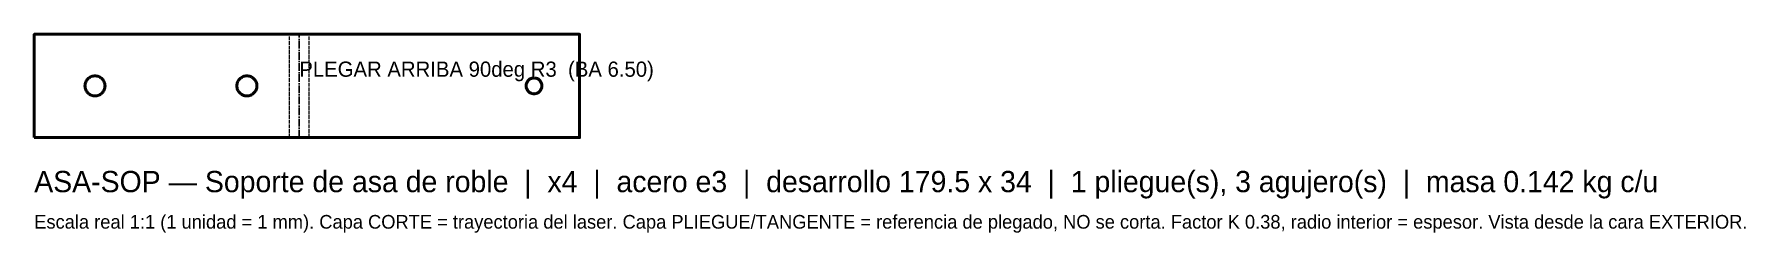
# Model space of a CAD drawing. Header units: millimetres. Extents: x 0 to 563, y -31 to 34.
import ezdxf

# ---------------------------------------------------------------- set-up
doc = ezdxf.new("R2010")
doc.units = ezdxf.units.MM
doc.linetypes.add('DASHDOT', pattern=[3.556, 2.54, -0.508, 0, -0.508])
doc.linetypes.add('DASHED', pattern=[1.524, 1.27, -0.254])
for name, color, linetype, lineweight in [('CORTE', 1, 'CONTINUOUS', 50), ('PLIEGUE', 5, 'DASHDOT', 25), ('TANGENTE', 8, 'DASHED', 13), ('TEXTO', 7, 'CONTINUOUS', 25)]:
    doc.layers.add(name, color=color, linetype=linetype, lineweight=lineweight)

msp = doc.modelspace()

# ---------------------------------------------------------------- linework, layer by layer
at = {"layer": 'CORTE'}
for points in [[(0, 0), (0, 34), (87.25, 34), (179.5, 34), (179.5, 0), (87.25, 0), (0, 0)], [(23.16, 17.96), (23.05, 18.26), (22.91, 18.56), (22.74, 18.83), (22.55, 19.09), (22.33, 19.33), (22.09, 19.55), (21.83, 19.74), (21.56, 19.91), (21.26, 20.05), (20.96, 20.16), (20.64, 20.24), (20.32, 20.28), (20, 20.3), (19.68, 20.28), (19.36, 20.24), (19.04, 20.16), (18.74, 20.05), (18.44, 19.91), (18.17, 19.74), (17.91, 19.55), (17.67, 19.33), (17.45, 19.09), (17.26, 18.83), (17.09, 18.56), (16.95, 18.26), (16.84, 17.96), (16.76, 17.64), (16.72, 17.32), (16.7, 17), (16.72, 16.68), (16.76, 16.36), (16.84, 16.04), (16.95, 15.74), (17.09, 15.44), (17.26, 15.17), (17.45, 14.91), (17.67, 14.67), (17.91, 14.45), (18.17, 14.26), (18.44, 14.09), (18.74, 13.95), (19.04, 13.84), (19.36, 13.76), (19.68, 13.72), (20, 13.7), (20.32, 13.72), (20.64, 13.76), (20.96, 13.84), (21.26, 13.95), (21.56, 14.09), (21.83, 14.26), (22.09, 14.45), (22.33, 14.67), (22.55, 14.91), (22.74, 15.17), (22.91, 15.44), (23.05, 15.74), (23.16, 16.04), (23.24, 16.36), (23.28, 16.68), (23.3, 17), (23.28, 17.32), (23.24, 17.64), (23.16, 17.96)], [(73.24, 17.64), (73.16, 17.96), (73.05, 18.26), (72.91, 18.56), (72.74, 18.83), (72.55, 19.09), (72.33, 19.33), (72.09, 19.55), (71.83, 19.74), (71.56, 19.91), (71.26, 20.05), (70.96, 20.16), (70.64, 20.24), (70.32, 20.28), (70, 20.3), (69.68, 20.28), (69.36, 20.24), (69.04, 20.16), (68.74, 20.05), (68.44, 19.91), (68.17, 19.74), (67.91, 19.55), (67.67, 19.33), (67.45, 19.09), (67.26, 18.83), (67.09, 18.56), (66.95, 18.26), (66.84, 17.96), (66.76, 17.64), (66.72, 17.32), (66.7, 17), (66.72, 16.68), (66.76, 16.36), (66.84, 16.04), (66.95, 15.74), (67.09, 15.44), (67.26, 15.17), (67.45, 14.91), (67.67, 14.67), (67.91, 14.45), (68.17, 14.26), (68.44, 14.09), (68.74, 13.95), (69.04, 13.84), (69.36, 13.76), (69.68, 13.72), (70, 13.7), (70.32, 13.72), (70.64, 13.76), (70.96, 13.84), (71.26, 13.95), (71.56, 14.09), (71.83, 14.26), (72.09, 14.45), (72.33, 14.67), (72.55, 14.91), (72.74, 15.17), (72.91, 15.44), (73.05, 15.74), (73.16, 16.04), (73.24, 16.36), (73.28, 16.68), (73.3, 17), (73.28, 17.32), (73.24, 17.64)], [(164.5, 19.6), (164.25, 19.59), (164, 19.55), (163.75, 19.49), (163.51, 19.4), (163.28, 19.29), (163.06, 19.16), (162.85, 19.01), (162.66, 18.84), (162.49, 18.65), (162.34, 18.44), (162.21, 18.23), (162.1, 17.99), (162.02, 17.75), (161.95, 17.51), (161.92, 17.25), (161.9, 17), (161.92, 16.75), (161.95, 16.49), (162.02, 16.25), (162.1, 16.01), (162.21, 15.77), (162.34, 15.56), (162.49, 15.35), (162.66, 15.16), (162.85, 14.99), (163.06, 14.84), (163.28, 14.71), (163.51, 14.6), (163.75, 14.51), (164, 14.45), (164.25, 14.41), (164.5, 14.4), (164.76, 14.41), (165.01, 14.45), (165.26, 14.51), (165.5, 14.6), (165.73, 14.71), (165.95, 14.84), (166.15, 14.99), (166.34, 15.16), (166.51, 15.35), (166.66, 15.56), (166.8, 15.77), (166.91, 16.01), (166.99, 16.25), (167.05, 16.49), (167.09, 16.75), (167.1, 17), (167.09, 17.25), (167.05, 17.51), (166.99, 17.75), (166.91, 17.99), (166.8, 18.23), (166.66, 18.44), (166.51, 18.65), (166.34, 18.84), (166.15, 19.01), (165.95, 19.16), (165.73, 19.29), (165.5, 19.4), (165.26, 19.49), (165.01, 19.55), (164.76, 19.59), (164.5, 19.6)]]:
    msp.add_lwpolyline(points, close=True, dxfattribs=at)
at = {"layer": 'PLIEGUE'}
msp.add_line((87.25, 0), (87.25, 34), dxfattribs=at)
at = {"layer": 'TANGENTE'}
for p, q in [((84, 0), (84, 34)), ((90.5, 0), (90.5, 34))]:
    msp.add_line(p, q, dxfattribs=at)

# ---------------------------------------------------------------- texts
at = {"layer": 'TEXTO'}
for s, height, p in [('PLEGAR ARRIBA 90deg R3  (BA 6.50)', 5, (87.25, 20)), ('ASA-SOP — Soporte de asa de roble  |  x4  |  acero e3  |  desarrollo 179.5 x 34  |  1 pliegue(s), 3 agujero(s)  |  masa 0.142 kg c/u', 7, (0, -18)), ('Escala real 1:1 (1 unidad = 1 mm). Capa CORTE = trayectoria del laser. Capa PLIEGUE/TANGENTE = referencia de plegado, NO se corta. Factor K 0.38, radio interior = espesor. Vista desde la cara EXTERIOR.', 4.5, (0, -30))]:
    msp.add_text(s, height=height, dxfattribs=at).set_placement(p)

doc.saveas('drawing.dxf')
